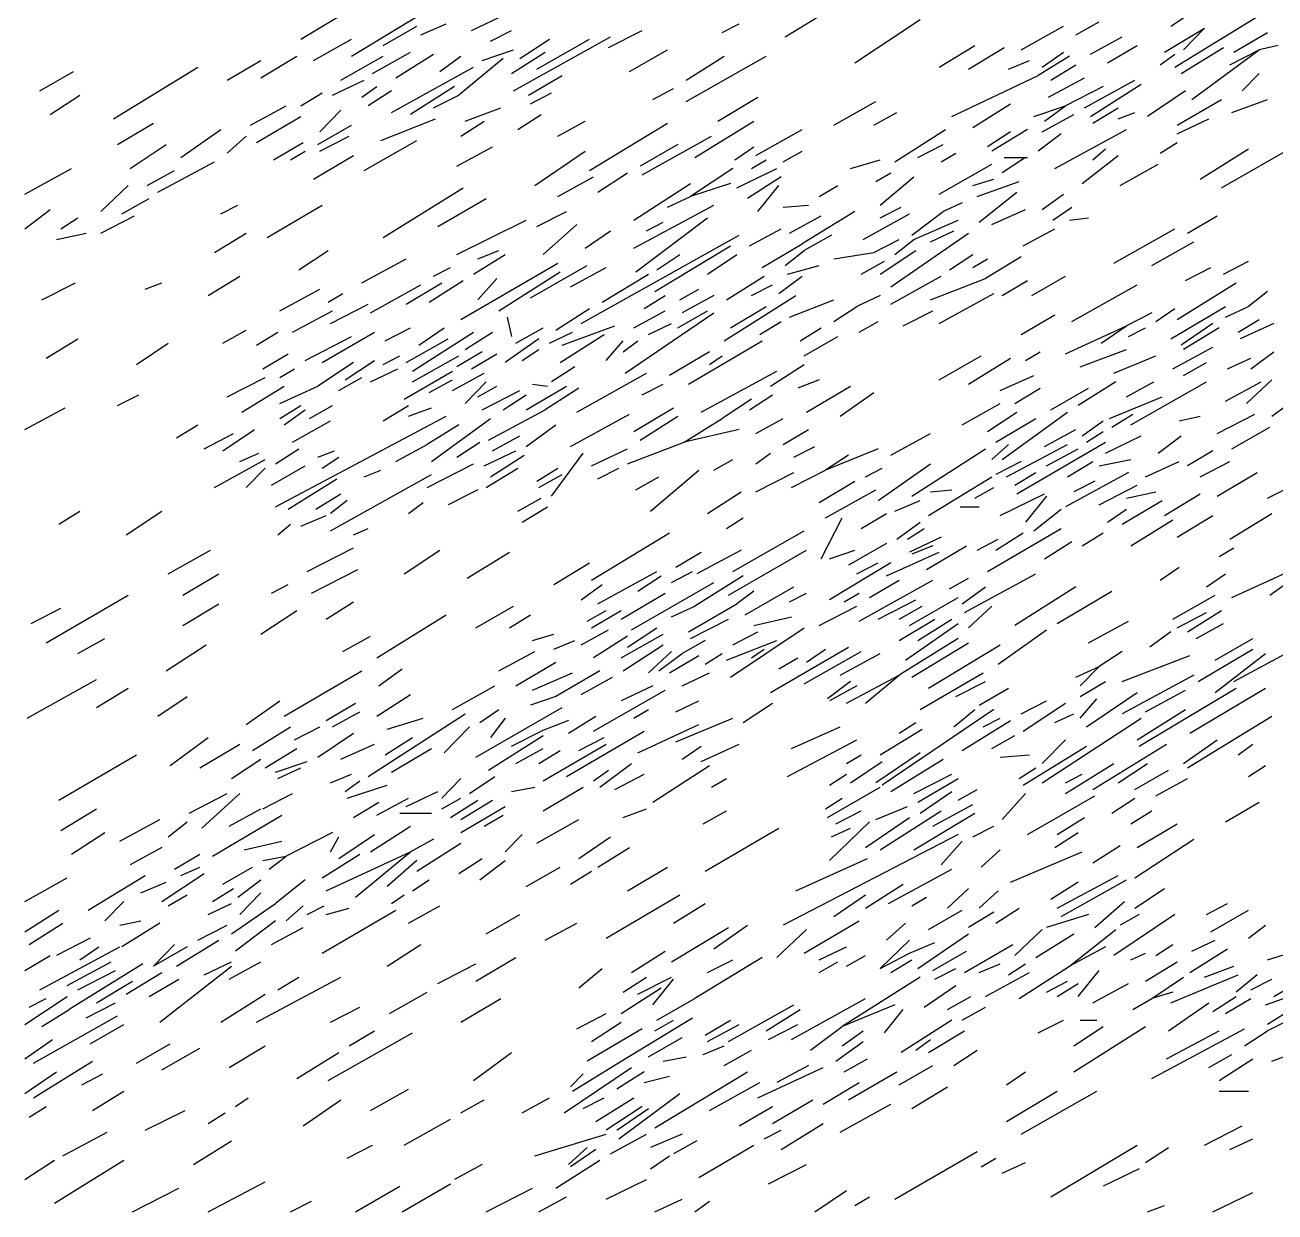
# Model space of a CAD drawing. Header units: inches. Extents: x 694000 to 694176, y 2178000 to 2178188.
# Drawn here: x 694000.2 to 694108.8, y 2178000.2 to 2178103.2 of the extents above; entities that cross this region are included whole.
import ezdxf

# ---------------------------------------------------------------- set-up
doc = ezdxf.new("R2010")
doc.units = ezdxf.units.IN
doc.header["$MEASUREMENT"] = 0

msp = doc.modelspace()

# ---------------------------------------------------------------- linework, layer by layer
for points in [[(694100.06, 2178099.59), (694111.95, 2178106.9)], [(694099.7, 2178103.15), (694103.35, 2178105.59)], [(694028.54, 2178100.53), (694035.67, 2178104.84)], [(694024.15, 2178102.03), (694027.62, 2178104.09)], [(694031.28, 2178101.47), (694034.21, 2178103.15)], [(694034.57, 2178102.4), (694036.77, 2178103.34)], [(694038.96, 2178102.78), (694041.34, 2178103.9)], [(694060.73, 2178102.59), (694062.2, 2178103.34)], [(694066.22, 2178102.22), (694068.96, 2178103.9)], [(694072.26, 2178099.97), (694077.93, 2178103.71)], [(694086.71, 2178101.09), (694090.37, 2178103.15)], [(694091.46, 2178102.4), (694093.48, 2178103.53)], [(694025.24, 2178100.16), (694028.54, 2178102.03)], [(694040.61, 2178101.84), (694042.44, 2178102.78)], [(694042.62, 2178097.54), (694051.04, 2178102.22)], [(694043.17, 2178100.34), (694045.73, 2178102.03)], [(694044.63, 2178099.41), (694049.21, 2178102.03)], [(694050.85, 2178101.28), (694053.78, 2178102.78)], [(694092.74, 2178100.72), (694095.49, 2178102.22)], [(694099.15, 2178100.9), (694102.62, 2178102.96)], [(694100.79, 2178101.09), (694102.62, 2178102.96)], [(694105.18, 2178100.9), (694108.11, 2178102.59)], [(694030.37, 2178099.03), (694033.66, 2178100.9)], [(694039.88, 2178100.16), (694042.62, 2178101.09)], [(694042.44, 2178099.03), (694045.37, 2178100.9)], [(694052.68, 2178099.22), (694055.98, 2178101.09)], [(694079.57, 2178099.59), (694082.68, 2178101.47)], [(694082.13, 2178099.41), (694085.24, 2178101.28)], [(694088.54, 2178099.59), (694090.37, 2178100.9)], [(694094.21, 2178099.97), (694096.77, 2178101.47)], [(694100.61, 2178099.03), (694104.27, 2178101.28)], [(694101.52, 2178096.79), (694107.38, 2178101.09)], [(694104.82, 2178099.78), (694107.38, 2178101.09)], [(694109.02, 2178101.47), (694107.38, 2178101.09)], [(694017.74, 2178098.47), (694020.67, 2178100.16)], [(694020.67, 2178098.66), (694023.78, 2178100.53)], [(694027.62, 2178098.47), (694031.28, 2178100.53)], [(694032.38, 2178098.66), (694035.67, 2178100.72)], [(694036.22, 2178099.22), (694038.05, 2178100.53)], [(694041.71, 2178100.34), (694037.87, 2178097.16)], [(694057.62, 2178096.6), (694064.57, 2178100.53)], [(694057.62, 2178098.47), (694060.91, 2178100.53)], [(694085.61, 2178099.41), (694087.44, 2178100.16)], [(694090.91, 2178100.53), (694088.17, 2178098.85)], [(694089.27, 2178098.47), (694091.46, 2178099.78)], [(694098.78, 2178099.78), (694100.06, 2178100.72)], [(694001.46, 2178097.54), (694004.39, 2178099.22)], [(694007.87, 2178095.1), (694015.18, 2178099.59)], [(694032.01, 2178095.66), (694039.15, 2178099.59)], [(694043.9, 2178097.16), (694046.83, 2178098.85)], [(694080.67, 2178095.29), (694088.17, 2178098.85)], [(694107.38, 2178099.03), (694105.91, 2178097.54)], [(694026.89, 2178097.16), (694029.63, 2178098.47)], [(694029.45, 2178096.97), (694030.73, 2178097.91)], [(694037.5, 2178097.91), (694033.66, 2178095.48)], [(694054.7, 2178096.79), (694056.52, 2178097.72)], [(694089.09, 2178096.97), (694092.2, 2178098.66)], [(694093.84, 2178097.91), (694090.55, 2178096.22)], [(694092.2, 2178096.04), (694096.59, 2178098.47)], [(694092.74, 2178095.29), (694097.13, 2178098.1)], [(694002.38, 2178095.48), (694004.94, 2178097.16)], [(694024.15, 2178096.22), (694025.98, 2178097.35)], [(694032.01, 2178097.54), (694030, 2178096.22)], [(694035.67, 2178096.04), (694037.87, 2178097.16)], [(694044.09, 2178096.41), (694045.91, 2178097.35)], [(694060.37, 2178094.91), (694063.84, 2178096.97)], [(694070.43, 2178094.54), (694074.09, 2178096.6)], [(694100.98, 2178097.54), (694097.68, 2178095.29)], [(694100.24, 2178094.54), (694104.09, 2178096.79)], [(694105, 2178095.66), (694108.11, 2178096.79)], [(694019.76, 2178094.54), (694022.87, 2178096.22)], [(694027.62, 2178095.85), (694025.79, 2178093.98)], [(694038.41, 2178094.91), (694041.52, 2178096.04)], [(694042.99, 2178094.17), (694045, 2178095.48)], [(694073.9, 2178094.54), (694075.91, 2178095.66)], [(694082.5, 2178094.35), (694085.79, 2178096.41)], [(694087.8, 2178095.29), (694090.55, 2178096.22)], [(694088.54, 2178093.98), (694091.28, 2178095.48)], [(694088.72, 2178094.91), (694090.55, 2178096.22)], [(694092.93, 2178094.73), (694095.12, 2178096.04)], [(694095.12, 2178095.1), (694096.59, 2178095.66)], [(694008.23, 2178092.86), (694011.34, 2178094.73)], [(694020.3, 2178093.04), (694024.15, 2178095.29)], [(694025.61, 2178092.86), (694028.54, 2178094.54)], [(694031.1, 2178093.23), (694035.85, 2178095.1)], [(694038.05, 2178093.6), (694040.06, 2178094.91)], [(694046.46, 2178093.6), (694048.84, 2178094.91)], [(694049.21, 2178090.61), (694055.98, 2178094.73)], [(694058.35, 2178091.73), (694063.48, 2178094.91)], [(694100.24, 2178093.79), (694102.99, 2178095.1)], [(694013.72, 2178091.73), (694017.2, 2178094.17)], [(694017.74, 2178092.11), (694019.39, 2178093.6)], [(694025.79, 2178092.29), (694028.35, 2178093.6)], [(694053.78, 2178090.23), (694059.82, 2178093.6)], [(694063.66, 2178091.92), (694067.68, 2178094.17)], [(694075.73, 2178091.36), (694080.12, 2178094.17)], [(694085.79, 2178093.98), (694083.78, 2178092.67)], [(694087.26, 2178094.17), (694084.15, 2178092.29)], [(694090.18, 2178093.79), (694088.17, 2178092.29)], [(694089.63, 2178090.8), (694095.85, 2178094.17)], [(694009.33, 2178090.8), (694012.44, 2178092.86)], [(694021.77, 2178091.54), (694024.33, 2178093.04)], [(694023.23, 2178091.54), (694024.51, 2178092.29)], [(694029.63, 2178090.61), (694034.21, 2178093.23)], [(694037.68, 2178090.98), (694040.79, 2178092.67)], [(694044.45, 2178089.3), (694048.84, 2178092.29)], [(694056.89, 2178092.86), (694053.6, 2178090.98)], [(694061.83, 2178091.54), (694063.48, 2178092.67)], [(694066.04, 2178091.36), (694067.68, 2178092.29)], [(694077.74, 2178091.73), (694079.94, 2178092.86)], [(694092.93, 2178091.54), (694094.02, 2178092.48)], [(694098.78, 2178092.11), (694100.24, 2178093.04)], [(694102.26, 2178089.86), (694106.46, 2178092.48)], [(694104.09, 2178089.11), (694110.67, 2178092.86)], [(694011.71, 2178088.74), (694016.65, 2178091.36)], [(694025.24, 2178089.86), (694028.72, 2178091.92)], [(694063.29, 2178090.8), (694064.57, 2178091.54)], [(694071.89, 2178090.8), (694074.45, 2178091.54)], [(694079.57, 2178088.55), (694084.15, 2178091.17)], [(694079.76, 2178091.36), (694081.04, 2178092.11)], [(694087.07, 2178091.73), (694085.06, 2178090.42)], [(694085.24, 2178091.73), (694087.26, 2178091.73)], [(694092.01, 2178089.49), (694095.12, 2178091.92)], [(694095.3, 2178089.3), (694098.6, 2178091.17)], [(694000.18, 2178088.55), (694004.21, 2178090.8)], [(694010.79, 2178089.3), (694013.17, 2178090.61)], [(694046.46, 2178088.36), (694049.57, 2178090.05)], [(694049.94, 2178088.74), (694052.5, 2178090.42)], [(694061.65, 2178090.8), (694057.99, 2178088.36)], [(694062.01, 2178089.11), (694065.49, 2178090.8)], [(694065.85, 2178090.05), (694062.93, 2178088.17)], [(694074.09, 2178089.67), (694075.37, 2178090.42)], [(694074.45, 2178087.61), (694077.38, 2178090.05)], [(694006.77, 2178087.05), (694009.15, 2178089.3)], [(694031.28, 2178084.81), (694038.23, 2178089.11)], [(694053.05, 2178086.3), (694057.99, 2178089.49)], [(694061.46, 2178089.49), (694057.99, 2178088.36)], [(694063.84, 2178087.05), (694065.67, 2178089.3)], [(694069.15, 2178088.36), (694070.79, 2178089.3)], [(694082.5, 2178089.3), (694084.33, 2178089.86)], [(694082.87, 2178088.36), (694086.52, 2178089.67)], [(694008.6, 2178086.86), (694010.98, 2178088.17)], [(694036.04, 2178085.74), (694040.24, 2178088.17)], [(694055.98, 2178087.43), (694057.99, 2178088.36)], [(694083.05, 2178086.12), (694086.34, 2178088.74)], [(694088.54, 2178087.24), (694090.37, 2178088.55)], [(694000.18, 2178085.55), (694002.38, 2178087.24)], [(694017.2, 2178086.86), (694018.66, 2178087.61)], [(694021.22, 2178084.81), (694025.98, 2178087.61)], [(694044.63, 2178085.74), (694047.2, 2178087.05)], [(694053.05, 2178083.87), (694060, 2178087.61)], [(694066.04, 2178087.43), (694068.23, 2178087.61)], [(694072.26, 2178087.05), (694067.68, 2178084.24)], [(694072.99, 2178084.62), (694077.01, 2178086.86)], [(694074.45, 2178086.49), (694076.28, 2178087.43)], [(694077.2, 2178084.99), (694079.94, 2178087.05)], [(694081.59, 2178087.8), (694079.94, 2178087.05)], [(694084.15, 2178085.93), (694087.07, 2178087.24)], [(694089.45, 2178086.3), (694091.1, 2178087.43)], [(694003.29, 2178085.55), (694004.76, 2178086.49)], [(694006.77, 2178085.18), (694009.7, 2178086.68)], [(694037.68, 2178083.31), (694043.72, 2178086.3)], [(694045.18, 2178083.31), (694048.11, 2178085.93)], [(694053.23, 2178081.81), (694059.45, 2178086.49)], [(694054.15, 2178085.37), (694055.61, 2178086.12)], [(694066.59, 2178085.18), (694069.33, 2178086.68)], [(694077.38, 2178084.62), (694081.22, 2178086.3)], [(694090.91, 2178086.3), (694092.56, 2178086.49)], [(694101.16, 2178085.18), (694103.72, 2178086.68)], [(694002.93, 2178084.62), (694005.49, 2178085.18)], [(694016.65, 2178083.49), (694019.39, 2178085.18)], [(694048.48, 2178077.32), (694062.2, 2178084.99)], [(694048.84, 2178083.87), (694051.04, 2178085.37)], [(694063.11, 2178084.06), (694065.85, 2178085.55)], [(694070.24, 2178084.99), (694067.87, 2178083.68)], [(694073.9, 2178083.49), (694076.1, 2178084.62)], [(694075.37, 2178080.5), (694082.13, 2178085.18)], [(694075.73, 2178083.31), (694077.38, 2178084.62)], [(694078.84, 2178084.43), (694080.85, 2178085.37)], [(694086.89, 2178084.06), (694089.63, 2178085.55)], [(694094.76, 2178082.56), (694100.06, 2178085.55)], [(694023.96, 2178082), (694026.52, 2178083.68)], [(694039.51, 2178082.93), (694041.34, 2178083.68)], [(694054.88, 2178080.12), (694061.46, 2178084.06)], [(694064.21, 2178082.18), (694067.68, 2178084.24)], [(694066.22, 2178082.37), (694067.87, 2178083.68)], [(694070.43, 2178082.93), (694073.9, 2178083.49)], [(694074.45, 2178081.62), (694077.56, 2178083.68)], [(694098.05, 2178082.37), (694101.71, 2178084.43)], [(694029.45, 2178080.87), (694033.29, 2178082.93)], [(694038.05, 2178077.69), (694046.46, 2178082.56)], [(694039.15, 2178081.62), (694041.89, 2178083.31)], [(694055.06, 2178082), (694057.07, 2178083.31)], [(694059.45, 2178081.62), (694062.01, 2178083.31)], [(694072.8, 2178081.62), (694074.82, 2178082.75)], [(694080.49, 2178082), (694082.5, 2178083.31)], [(694082.5, 2178082.18), (694083.78, 2178082.93)], [(694086.71, 2178083.12), (694083.6, 2178081.25)], [(694104.27, 2178081.62), (694106.46, 2178082.75)], [(694016.1, 2178079.75), (694018.84, 2178081.44)], [(694035.67, 2178081.44), (694037.13, 2178082.18)], [(694041.34, 2178078.44), (694046.65, 2178081.81)], [(694044.09, 2178079.56), (694049.02, 2178082.37)], [(694047.56, 2178080.5), (694050.67, 2178082.18)], [(694050.3, 2178079.19), (694054.33, 2178081.62)], [(694061.1, 2178079.38), (694064.39, 2178081.44)], [(694065.67, 2178079.94), (694067.68, 2178081.44)], [(694066.4, 2178081.62), (694069.15, 2178082.37)], [(694075.37, 2178079), (694079.76, 2178081.44)], [(694087.62, 2178079.75), (694090.55, 2178081.44)], [(694100.98, 2178081.06), (694103.17, 2178082.18)], [(694001.65, 2178079.38), (694004.57, 2178080.87)], [(694010.61, 2178080.31), (694012.07, 2178080.87)], [(694022.32, 2178078.44), (694025.79, 2178080.31)], [(694030.18, 2178078.25), (694034.57, 2178080.69)], [(694033.29, 2178079), (694036.4, 2178080.87)], [(694035.3, 2178079.19), (694038.23, 2178081.06)], [(694039.51, 2178079.38), (694041.16, 2178081.25)], [(694057.07, 2178079.38), (694058.72, 2178080.31)], [(694063.29, 2178079.75), (694065.12, 2178080.69)], [(694078.84, 2178079.38), (694083.6, 2178081.25)], [(694085.06, 2178079.75), (694087.26, 2178081.06)], [(694091.1, 2178077.5), (694096.77, 2178080.69)], [(694100.24, 2178077.69), (694105.37, 2178080.87)], [(694026.52, 2178079.19), (694027.8, 2178079.94)], [(694053.96, 2178078.63), (694055.79, 2178079.75)], [(694060, 2178079.75), (694057.26, 2178078.25)], [(694060.91, 2178075.82), (694067.13, 2178079.75)], [(694066.59, 2178077.88), (694070.43, 2178079.38)], [(694074.45, 2178079.75), (694072.44, 2178078.81)], [(694079.57, 2178077.32), (694084.33, 2178079.94)], [(694108.11, 2178080.12), (694106.46, 2178078.81)], [(694023.41, 2178076.57), (694026.89, 2178078.44)], [(694026.71, 2178077.32), (694030, 2178079)], [(694046.28, 2178076.76), (694049.21, 2178078.63)], [(694052.32, 2178073.01), (694060, 2178078.25)], [(694053.05, 2178076.94), (694055.79, 2178078.44)], [(694056.89, 2178076.94), (694059.45, 2178078.44)], [(694061.46, 2178076.94), (694064.57, 2178078.81)], [(694070.43, 2178077.5), (694072.44, 2178078.81)], [(694076.46, 2178077.13), (694079.02, 2178078.44)], [(694086.71, 2178076.38), (694089.63, 2178078.07)], [(694098.05, 2178078.25), (694095.85, 2178077.13)], [(694098.41, 2178077.5), (694100.06, 2178078.63)], [(694099.7, 2178076.01), (694104.45, 2178078.81)], [(694104.45, 2178077.88), (694106.46, 2178078.81)], [(694042.07, 2178077.88), (694042.44, 2178076.19)], [(694046.83, 2178075.44), (694051.4, 2178077.13)], [(694054.33, 2178076.38), (694056.34, 2178077.32)], [(694064.02, 2178076.38), (694065.85, 2178077.5)], [(694072.62, 2178076.57), (694074.27, 2178077.5)], [(694090.55, 2178074.7), (694095.85, 2178077.13)], [(694093.66, 2178075.63), (694095.85, 2178077.13)], [(694103.35, 2178077.32), (694100.61, 2178075.44)], [(694105.55, 2178076.57), (694107.38, 2178077.69)], [(694108.66, 2178077.32), (694105.73, 2178076.01)], [(694002.01, 2178074.32), (694004.76, 2178076.01)], [(694017.38, 2178075.63), (694019.39, 2178076.76)], [(694020.3, 2178075.44), (694022.13, 2178076.57)], [(694024.51, 2178074.13), (694028.54, 2178076.19)], [(694025.98, 2178073.95), (694030.55, 2178076.57)], [(694031.46, 2178075.82), (694033.66, 2178076.94)], [(694033.29, 2178073.95), (694036.95, 2178076.01)], [(694033.84, 2178073.2), (694039.15, 2178076.57)], [(694034.39, 2178075.44), (694036.59, 2178076.94)], [(694038.41, 2178075.07), (694040.79, 2178076.57)], [(694044.82, 2178076.01), (694041.89, 2178073.95)], [(694042.8, 2178075.63), (694045.18, 2178076.94)], [(694045.73, 2178075.63), (694047.74, 2178076.57)], [(694046.65, 2178073.95), (694050.49, 2178076.38)], [(694067.5, 2178075.82), (694069.33, 2178076.94)], [(694067.87, 2178074.51), (694070.79, 2178076.19)], [(694096.04, 2178076.19), (694097.5, 2178076.94)], [(694103.9, 2178076.94), (694100.79, 2178075.07)], [(694009.88, 2178073.76), (694012.62, 2178075.63)], [(694039.88, 2178074.88), (694037.68, 2178073.57)], [(694043.35, 2178074.13), (694044.82, 2178075.07)], [(694050.67, 2178074.13), (694052.13, 2178075.82)], [(694052.13, 2178074.88), (694053.41, 2178075.82)], [(694059.63, 2178074.88), (694056.16, 2178072.82)], [(694057.8, 2178072.07), (694064.21, 2178075.82)], [(694087.07, 2178074.13), (694088.35, 2178074.88)], [(694091.83, 2178073.57), (694095.85, 2178075.07)], [(694099.88, 2178073.39), (694103.35, 2178075.26)], [(694106.65, 2178073.39), (694108.66, 2178074.88)], [(694020.85, 2178073.39), (694023.05, 2178074.7)], [(694028.72, 2178073.95), (694025.61, 2178071.89)], [(694027.99, 2178072.45), (694030.55, 2178074.13)], [(694031.28, 2178073.76), (694032.74, 2178074.51)], [(694033.84, 2178072.26), (694037.87, 2178074.51)], [(694038.96, 2178073.39), (694041.16, 2178074.7)], [(694059.63, 2178073.76), (694060.73, 2178074.51)], [(694064.94, 2178071.89), (694067.87, 2178073.76)], [(694079.57, 2178072.45), (694083.23, 2178074.51)], [(694082.13, 2178072.07), (694085.79, 2178074.32)], [(694094.76, 2178073.01), (694098.41, 2178074.51)], [(694100.79, 2178072.82), (694102.8, 2178073.95)], [(694104.63, 2178073.39), (694106.65, 2178074.32)], [(694017.74, 2178070.95), (694021.04, 2178072.64)], [(694022.32, 2178072.64), (694023.6, 2178073.39)], [(694027.44, 2178071.51), (694029.45, 2178072.64)], [(694030.18, 2178072.26), (694032.56, 2178073.39)], [(694033.11, 2178070.76), (694037.32, 2178073.2)], [(694037.32, 2178071.51), (694040.06, 2178073.01)], [(694047.93, 2178073.57), (694045.91, 2178072.26)], [(694048.11, 2178069.64), (694054.15, 2178073.01)], [(694058.9, 2178069.64), (694065.49, 2178073.2)], [(694084.88, 2178071.51), (694087.8, 2178072.82)], [(694019.02, 2178069.64), (694022.68, 2178071.89)], [(694022.32, 2178070.39), (694025.61, 2178071.89)], [(694035.3, 2178071.33), (694037.32, 2178072.45)], [(694038.41, 2178070.39), (694040.24, 2178072.26)], [(694039.51, 2178070.95), (694041.16, 2178071.89)], [(694043.72, 2178069.83), (694047.2, 2178071.89)], [(694044.27, 2178072.07), (694045.55, 2178071.89)], [(694048.29, 2178071.7), (694045.37, 2178069.83)], [(694053.78, 2178071.14), (694055.61, 2178072.07)], [(694069.15, 2178072.45), (694067.32, 2178071.7)], [(694068.05, 2178069.64), (694071.89, 2178071.89)], [(694086.16, 2178070.39), (694088.35, 2178071.7)], [(694089.27, 2178069.83), (694092.56, 2178071.7)], [(694094.94, 2178072.26), (694091.65, 2178070.2)], [(694095.85, 2178070.95), (694098.23, 2178072.26)], [(694096.22, 2178068.52), (694102.8, 2178072.26)], [(694104.45, 2178070.58), (694107.56, 2178072.26)], [(694106.28, 2178070.39), (694108.48, 2178072.45)], [(694008.23, 2178070.2), (694010.06, 2178071.14)], [(694039.88, 2178069.83), (694043.17, 2178071.51)], [(694041.71, 2178069.83), (694043.72, 2178071.14)], [(694063.29, 2178070.76), (694060.73, 2178069.08)], [(694063.11, 2178069.83), (694065.12, 2178071.14)], [(694070.98, 2178069.27), (694073.9, 2178071.33)], [(694094.39, 2178069.08), (694098.96, 2178070.95)], [(694108.48, 2178069.27), (694110.49, 2178070.76)], [(694000.18, 2178068.14), (694003.66, 2178070.02)], [(694022.32, 2178069.08), (694024.15, 2178070.2)], [(694022.68, 2178068.52), (694024.51, 2178069.83)], [(694024.88, 2178069.08), (694026.89, 2178070.2)], [(694031.28, 2178068.89), (694033.48, 2178070.2)], [(694033.48, 2178069.27), (694035.49, 2178070.02)], [(694040.43, 2178067.21), (694045.37, 2178069.83)], [(694047.56, 2178066.65), (694052.68, 2178069.45)], [(694053.05, 2178067.96), (694056.52, 2178070.02)], [(694081.59, 2178068.52), (694084.88, 2178070.39)], [(694083.78, 2178067.96), (694086.34, 2178069.64)], [(694085.06, 2178065.52), (694090.73, 2178069.64)], [(694094.57, 2178068.33), (694096.4, 2178069.45)], [(694103.72, 2178067.77), (694107.01, 2178069.45)], [(694013.35, 2178067.39), (694015.18, 2178068.52)], [(694021.95, 2178061.4), (694036.77, 2178069.27)], [(694023.41, 2178067.02), (694026.71, 2178068.89)], [(694037.87, 2178068.52), (694035.12, 2178066.83)], [(694035.49, 2178065.34), (694040.61, 2178069.08)], [(694043.72, 2178066.65), (694046.28, 2178068.52)], [(694053.6, 2178067.21), (694056.89, 2178069.27)], [(694057.44, 2178067.02), (694060.73, 2178069.08)], [(694063.66, 2178067.77), (694066.04, 2178069.08)], [(694084.51, 2178067.02), (694087.99, 2178069.08)], [(694092.01, 2178067.58), (694093.84, 2178068.89)], [(694100.43, 2178068.89), (694102.26, 2178069.27)], [(694105, 2178066.46), (694108.29, 2178068.33)], [(694015.73, 2178066.46), (694018.29, 2178067.77)], [(694017.38, 2178066.27), (694020.12, 2178068.14)], [(694040.79, 2178066.27), (694043.17, 2178067.58)], [(694062.2, 2178068.14), (694057.44, 2178067.02)], [(694066.04, 2178066.83), (694068.23, 2178068.14)], [(694075.37, 2178065.9), (694078.84, 2178067.77)], [(694088.72, 2178066.65), (694091.46, 2178068.14)], [(694092.38, 2178067.02), (694093.84, 2178067.96)], [(694094.02, 2178066.08), (694097.13, 2178067.58)], [(694098.6, 2178066.08), (694100.61, 2178067.58)], [(694021.95, 2178065.15), (694023.96, 2178066.46)], [(694025.61, 2178065.71), (694027.07, 2178066.27)], [(694032.38, 2178065.34), (694035.12, 2178066.83)], [(694037.68, 2178065.71), (694039.7, 2178067.02)], [(694040.06, 2178064.96), (694042.8, 2178066.27)], [(694049.39, 2178064.96), (694052.5, 2178066.46)], [(694052.5, 2178065.15), (694057.44, 2178067.02)], [(694066.95, 2178065.71), (694068.78, 2178066.65)], [(694074.27, 2178066.46), (694069.7, 2178064.59)], [(694077.2, 2178062.34), (694083.6, 2178066.46)], [(694084.15, 2178065.52), (694085.61, 2178066.83)], [(694085.43, 2178064.03), (694090.73, 2178066.83)], [(694086.34, 2178062.53), (694094.02, 2178067.02)], [(694088.9, 2178064.96), (694091.65, 2178066.46)], [(694103.35, 2178066.27), (694101.16, 2178064.96)], [(694016.65, 2178063.09), (694021.04, 2178065.52)], [(694018.84, 2178065.34), (694020.49, 2178066.08)], [(694025.98, 2178064.77), (694027.44, 2178065.71)], [(694035.12, 2178063.09), (694039.15, 2178065.15)], [(694040.61, 2178064.03), (694043.54, 2178065.9)], [(694045.91, 2178062.34), (694048.66, 2178066.08)], [(694060, 2178064.59), (694061.65, 2178065.52)], [(694063.66, 2178065.15), (694064.94, 2178066.08)], [(694071.71, 2178065.9), (694069.7, 2178064.59)], [(694074.27, 2178061.97), (694078.84, 2178065.15)], [(694086.71, 2178065.34), (694084.51, 2178064.21)], [(694090.73, 2178064.03), (694092.93, 2178065.34)], [(694093.48, 2178064.96), (694096.22, 2178065.52)], [(694097.5, 2178064.03), (694100.43, 2178065.34)], [(694102.26, 2178064.03), (694104.82, 2178065.34)], [(694019.39, 2178063.09), (694021.04, 2178064.77)], [(694021.59, 2178063.28), (694024.51, 2178064.96)], [(694026.71, 2178059.34), (694035.49, 2178064.21)], [(694029.63, 2178064.03), (694031.1, 2178064.59)], [(694040.24, 2178063.09), (694042.99, 2178064.77)], [(694044.63, 2178063.65), (694046.46, 2178064.77)], [(694044.82, 2178063.09), (694046.83, 2178064.21)], [(694049.94, 2178063.84), (694051.77, 2178064.77)], [(694053.23, 2178062.9), (694055.24, 2178064.03)], [(694054.51, 2178061.03), (694058.72, 2178064.59)], [(694063.66, 2178062.71), (694066.95, 2178064.4)], [(694066.77, 2178063.09), (694069.7, 2178064.59)], [(694073.17, 2178064.03), (694074.63, 2178064.77)], [(694078.66, 2178060.66), (694084.15, 2178064.03)], [(694086.16, 2178063.28), (694087.99, 2178064.4)], [(694096.04, 2178064.4), (694090.55, 2178061.4)], [(694103.72, 2178062.34), (694107.2, 2178064.4)], [(694023.05, 2178061.22), (694027.26, 2178063.84)], [(694039.51, 2178062.9), (694036.95, 2178061.59)], [(694069.15, 2178061.78), (694072.26, 2178063.65)], [(694069.7, 2178060.47), (694074.09, 2178062.9)], [(694078.84, 2178062.71), (694080.67, 2178062.9)], [(694082.68, 2178062.15), (694084.33, 2178063.09)], [(694093.11, 2178063.65), (694091.28, 2178062.71)], [(694093.48, 2178061.59), (694096.77, 2178063.28)], [(694108.11, 2178062.15), (694110.67, 2178063.46)], [(694025.43, 2178061.22), (694027.62, 2178062.53)], [(694028.17, 2178061.97), (694026.71, 2178060.84)], [(694033.48, 2178060.84), (694034.76, 2178061.78)], [(694042.99, 2178061.03), (694045, 2178062.15)], [(694059.45, 2178060.84), (694062.38, 2178062.71)], [(694075.73, 2178061.03), (694077.93, 2178061.97)], [(694084.88, 2178060.66), (694088.72, 2178062.53)], [(694088.9, 2178062.34), (694087.07, 2178060.09)], [(694095.49, 2178059.91), (694098.96, 2178061.97)], [(694095.85, 2178062.15), (694098.41, 2178062.71)], [(694099.15, 2178060.66), (694102.26, 2178062.53)], [(694003.11, 2178059.91), (694004.94, 2178061.03)], [(694008.96, 2178058.97), (694012.07, 2178061.03)], [(694043.35, 2178060.09), (694045.55, 2178061.4)], [(694072.8, 2178059.53), (694075, 2178060.84)], [(694081.4, 2178061.4), (694083.05, 2178061.4)], [(694087.8, 2178059.34), (694090.18, 2178061.22)], [(694094.21, 2178060.09), (694095.85, 2178061.22)], [(694104.82, 2178058.6), (694108.48, 2178060.84)], [(694022.13, 2178058.97), (694023.23, 2178059.91)], [(694024.15, 2178059.72), (694026.34, 2178060.66)], [(694061.1, 2178059.53), (694062.56, 2178060.47)], [(694069.33, 2178056.91), (694071.16, 2178060.47)], [(694075.91, 2178058.6), (694077.93, 2178060.09)], [(694096.22, 2178058.03), (694099.88, 2178060.28)], [(694100.24, 2178058.78), (694103.35, 2178060.66)], [(694028.72, 2178058.97), (694030, 2178059.53)], [(694049.39, 2178055.04), (694056.16, 2178059.16)], [(694061.65, 2178055.79), (694067.87, 2178059.34)], [(694076.83, 2178058.6), (694078.29, 2178059.53)], [(694079.76, 2178058.78), (694077.01, 2178057.47)], [(694082.87, 2178057.66), (694084.7, 2178058.6)], [(694083.78, 2178055.79), (694090.18, 2178059.53)], [(694084.51, 2178057.66), (694086.89, 2178059.16)], [(694092.01, 2178058.03), (694093.84, 2178059.16)], [(694012.62, 2178055.6), (694016.28, 2178057.66)], [(694024.7, 2178055.79), (694028.72, 2178057.85)], [(694033.11, 2178055.6), (694036.22, 2178057.66)], [(694038.6, 2178055.23), (694042.26, 2178057.47)], [(694056.71, 2178056.16), (694058.9, 2178057.47)], [(694062.38, 2178057.66), (694058.54, 2178055.6)], [(694061.28, 2178053.73), (694068.05, 2178057.66)], [(694070.06, 2178056.91), (694072.26, 2178057.66)], [(694075, 2178058.22), (694071.71, 2178056.35)], [(694075, 2178055.41), (694079.57, 2178057.47)], [(694079.02, 2178058.03), (694077.2, 2178057.29)], [(694078.48, 2178055.98), (694081.95, 2178058.03)], [(694088.72, 2178056.91), (694091.1, 2178058.41)], [(694103.9, 2178057.1), (694105.18, 2178057.85)], [(694046.1, 2178054.66), (694049.21, 2178056.54)], [(694075.37, 2178056.54), (694070.06, 2178053.35)], [(694072.44, 2178055.6), (694074.27, 2178056.54)], [(694013.9, 2178053.73), (694017.01, 2178055.6)], [(694025.06, 2178053.92), (694029.09, 2178055.98)], [(694049.94, 2178052.98), (694055.06, 2178055.79)], [(694053.41, 2178054.1), (694055.43, 2178055.41)], [(694056.34, 2178054.85), (694058.17, 2178055.79)], [(694062.56, 2178055.41), (694058.35, 2178052.79)], [(694081.77, 2178052.23), (694087.99, 2178055.6)], [(694098.78, 2178055.04), (694100.43, 2178056.16)], [(694102.8, 2178054.48), (694104.45, 2178055.6)], [(694105, 2178053.54), (694109.94, 2178055.79)], [(694021.59, 2178053.92), (694023.05, 2178054.66)], [(694048.48, 2178053.35), (694050.3, 2178054.66)], [(694052.87, 2178050.73), (694060, 2178054.85)], [(694062.74, 2178052.04), (694066.95, 2178054.48)], [(694072.62, 2178051.48), (694079.02, 2178055.04)], [(694073.54, 2178053.54), (694076.1, 2178055.04)], [(694080.49, 2178054.29), (694082.13, 2178055.23)], [(694081.59, 2178052.98), (694083.6, 2178054.48)], [(694091.46, 2178054.48), (694086.16, 2178051.11)], [(694108.29, 2178053.73), (694110.12, 2178055.04)], [(694002.01, 2178049.61), (694009.15, 2178053.73)], [(694026.34, 2178051.67), (694028.72, 2178053.17)], [(694051.95, 2178051.67), (694055.79, 2178053.92)], [(694063.48, 2178054.1), (694062.01, 2178052.98)], [(694066.59, 2178053.17), (694068.05, 2178053.92)], [(694071.34, 2178053.17), (694072.62, 2178053.92)], [(694074.27, 2178051.67), (694077.56, 2178053.35)], [(694077.01, 2178051.11), (694081.22, 2178053.54)], [(694089.82, 2178051.29), (694094.57, 2178054.1)], [(694099.88, 2178051.67), (694103.54, 2178053.73)], [(694105.18, 2178046.24), (694118.35, 2178053.35)], [(694000.73, 2178051.29), (694003.29, 2178052.61)], [(694013.9, 2178051.11), (694017.01, 2178052.98)], [(694020.67, 2178050.36), (694023.78, 2178052.42)], [(694030.73, 2178048.3), (694036.77, 2178052.04)], [(694039.33, 2178050.92), (694042.62, 2178052.79)], [(694042.26, 2178050.92), (694044.09, 2178052.04)], [(694049.02, 2178051.48), (694050.67, 2178052.42)], [(694049.39, 2178050.92), (694051.95, 2178052.42)], [(694056.34, 2178051.86), (694058.35, 2178052.79)], [(694057.8, 2178050.55), (694062.01, 2178052.98)], [(694069.15, 2178051.11), (694072.44, 2178052.79)], [(694076.1, 2178051.67), (694078.11, 2178052.79)], [(694082.13, 2178050.92), (694084.15, 2178052.79)], [(694100.24, 2178050.92), (694102.8, 2178052.23)], [(694101.16, 2178050.55), (694104.09, 2178052.42)], [(694052.5, 2178049.24), (694055.06, 2178050.92)], [(694057.99, 2178049.98), (694061.28, 2178051.67)], [(694061.46, 2178046.61), (694067.87, 2178050.92)], [(694063.48, 2178051.11), (694066.77, 2178051.86)], [(694076.1, 2178049.8), (694079.21, 2178051.67)], [(694076.65, 2178048.11), (694081.22, 2178051.29)], [(694077.74, 2178049.8), (694080.67, 2178051.67)], [(694092.56, 2178049.61), (694096.04, 2178051.48)], [(694101.89, 2178049.98), (694104.27, 2178051.29)], [(694004.76, 2178048.67), (694007.13, 2178049.98)], [(694027.8, 2178048.86), (694030.18, 2178050.17)], [(694044.27, 2178049.8), (694046.1, 2178050.36)], [(694048.48, 2178049.42), (694050.85, 2178050.73)], [(694052.5, 2178050.17), (694049.57, 2178048.3)], [(694051.95, 2178048.3), (694055.61, 2178050.36)], [(694061.65, 2178049.42), (694063.84, 2178050.55)], [(694081.22, 2178049.98), (694076.1, 2178046.8)], [(694084.7, 2178047.74), (694088.9, 2178050.73)], [(694099.7, 2178050.55), (694097.87, 2178049.24)], [(694103.54, 2178048.11), (694106.83, 2178049.98)], [(694012.44, 2178047.18), (694015.91, 2178049.42)], [(694041.34, 2178047.18), (694044.45, 2178048.86)], [(694046.1, 2178049.05), (694047.93, 2178049.8)], [(694052.13, 2178047.18), (694055.61, 2178049.42)], [(694054.33, 2178046.99), (694056.34, 2178048.86)], [(694059.27, 2178049.8), (694057.26, 2178048.67)], [(694061.1, 2178048.11), (694065.49, 2178049.8)], [(694063.29, 2178048.3), (694064.39, 2178049.05)], [(694064.94, 2178045.3), (694071.71, 2178049.24)], [(694067.87, 2178046.05), (694072.8, 2178048.86)], [(694068.05, 2178047.93), (694069.7, 2178049.05)], [(694077.2, 2178046.61), (694082.13, 2178049.61)], [(694078.66, 2178045.68), (694084.88, 2178049.42)], [(694095.49, 2178048.86), (694093.48, 2178047.55)], [(694102.07, 2178046.24), (694106.83, 2178049.05)], [(694042.8, 2178045.87), (694046.28, 2178047.93)], [(694055.24, 2178047.18), (694057.26, 2178048.67)], [(694056.16, 2178046.99), (694058.72, 2178048.49)], [(694059.27, 2178047.74), (694060.73, 2178048.67)], [(694065.67, 2178047.36), (694067.32, 2178048.3)], [(694070.98, 2178046.8), (694074.45, 2178048.67)], [(694095.49, 2178046.24), (694101.34, 2178048.49)], [(694103.54, 2178045.3), (694107.93, 2178048.67)], [(694022.68, 2178043.25), (694029.45, 2178047.18)], [(694030.91, 2178045.87), (694032.93, 2178047.36)], [(694044.27, 2178045.49), (694047.74, 2178046.99)], [(694050.12, 2178047.18), (694046.28, 2178044.93)], [(694048.48, 2178045.12), (694051.22, 2178046.61)], [(694057.26, 2178045.87), (694059.63, 2178046.99)], [(694071.52, 2178044.37), (694076.1, 2178046.8)], [(694073.17, 2178044.37), (694076.1, 2178046.8)], [(694077.93, 2178043.81), (694083.41, 2178046.99)], [(694091.46, 2178046.61), (694093.48, 2178047.55)], [(694091.83, 2178045.87), (694093.48, 2178047.55)], [(694101.71, 2178046.8), (694095.49, 2178043.43)], [(694000.37, 2178043.06), (694006.4, 2178046.43)], [(694006.4, 2178043.99), (694009.15, 2178045.68)], [(694037.32, 2178043.81), (694040.98, 2178045.87)], [(694049.57, 2178041.93), (694055.79, 2178045.49)], [(694054.7, 2178045.87), (694051.95, 2178044.56)], [(694071.89, 2178046.24), (694069.88, 2178044.74)], [(694072.44, 2178045.87), (694070.06, 2178044.56)], [(694081.04, 2178044.93), (694083.6, 2178046.24)], [(694083.05, 2178044.18), (694085.61, 2178045.68)], [(694091.83, 2178044.93), (694094.02, 2178046.24)], [(694096.95, 2178040.62), (694105.37, 2178045.68)], [(694097.5, 2178043.62), (694100.98, 2178045.49)], [(694101.34, 2178041.75), (694107.93, 2178045.68)], [(694011.71, 2178043.25), (694014.27, 2178044.93)], [(694019.39, 2178042.5), (694022.32, 2178044.56)], [(694030.73, 2178043.25), (694033.66, 2178045.12)], [(694046.28, 2178044.93), (694044.09, 2178044.18)], [(694056.71, 2178043.62), (694058.72, 2178044.56)], [(694086.71, 2178043.43), (694088.9, 2178044.56)], [(694091.83, 2178043.06), (694093.29, 2178044.74)], [(694092.38, 2178042.31), (694096.77, 2178045.3)], [(694026.34, 2178042.87), (694028.9, 2178044.37)], [(694026.89, 2178042.31), (694029.27, 2178043.62)], [(694030, 2178038), (694038.41, 2178043.43)], [(694039.33, 2178039.69), (694046.83, 2178043.99)], [(694039.7, 2178042.68), (694041.34, 2178043.81)], [(694053.05, 2178043.06), (694054.33, 2178043.81)], [(694062.56, 2178042.68), (694065.12, 2178044.37)], [(694084.33, 2178043.81), (694074.63, 2178037.25)], [(694080.85, 2178042.31), (694082.68, 2178043.81)], [(694086.89, 2178041.93), (694090.55, 2178044.37)], [(694089.63, 2178042.68), (694091.28, 2178043.43)], [(694096.77, 2178041.19), (694100.98, 2178043.81)], [(694019.94, 2178040.25), (694023.23, 2178042.31)], [(694023.6, 2178041.19), (694025.79, 2178042.31)], [(694031.65, 2178042.12), (694034.76, 2178043.06)], [(694036.59, 2178040.06), (694038.78, 2178042.31)], [(694041.89, 2178043.06), (694040.61, 2178041.37)], [(694047.38, 2178042.87), (694045, 2178041.93)], [(694047.38, 2178041.75), (694049.76, 2178043.25)], [(694053.41, 2178040.06), (694058.72, 2178042.5)], [(694056.71, 2178041), (694061.65, 2178043.06)], [(694066.77, 2178040.44), (694070.98, 2178042.31)], [(694076.1, 2178041.75), (694077.56, 2178042.68)], [(694081.59, 2178040.25), (694085.79, 2178042.87)], [(694083.41, 2178042.31), (694084.88, 2178043.06)], [(694088.54, 2178037.44), (694097.13, 2178043.06)], [(694101.16, 2178038.75), (694108.48, 2178043.25)], [(694012.8, 2178038.94), (694016.1, 2178041.37)], [(694025.61, 2178039.69), (694028.72, 2178041.75)], [(694031.46, 2178039.88), (694033.84, 2178041.37)], [(694040.43, 2178038.56), (694045.18, 2178041.56)], [(694042.44, 2178040.62), (694045, 2178041.93)], [(694047.2, 2178038), (694053.96, 2178041.93)], [(694048.29, 2178040.25), (694050.49, 2178041.37)], [(694066.4, 2178038), (694072.44, 2178041.19)], [(694074.45, 2178039.88), (694078.11, 2178042.12)], [(694084.15, 2178040.44), (694086.16, 2178041.56)], [(694088.54, 2178039.13), (694090.55, 2178041.19)], [(694100.79, 2178039.13), (694103.72, 2178041.19)], [(694015.37, 2178038.75), (694018.84, 2178040.81)], [(694021.04, 2178038.75), (694023.78, 2178040.44)], [(694027.62, 2178039.5), (694030.55, 2178040.81)], [(694032.01, 2178038.38), (694035.49, 2178040.44)], [(694042.8, 2178039.13), (694045.18, 2178040.44)], [(694044.82, 2178039.13), (694046.65, 2178040.25)], [(694045.18, 2178037.63), (694050.67, 2178040.81)], [(694057.26, 2178039.5), (694058.9, 2178040.62)], [(694058.9, 2178039.31), (694062.2, 2178040.81)], [(694077.93, 2178040.06), (694074.09, 2178037.44)], [(694086.89, 2178037.25), (694092.38, 2178040.62)], [(694092.93, 2178036.88), (694099.33, 2178040.81)], [(694105.55, 2178039.88), (694106.83, 2178040.81)], [(694003.11, 2178035.94), (694009.88, 2178039.88)], [(694018.11, 2178037.82), (694020.67, 2178039.5)], [(694021.95, 2178038.38), (694024.7, 2178039.31)], [(694050.12, 2178037.07), (694052.87, 2178039.13)], [(694071.52, 2178039.13), (694072.8, 2178039.88)], [(694071.89, 2178037.44), (694074.63, 2178039.31)], [(694075.37, 2178036.69), (694079.94, 2178039.5)], [(694084.88, 2178039.69), (694087.44, 2178039.88)], [(694090.55, 2178036.51), (694094.76, 2178039.13)], [(694095.12, 2178037.44), (694097.68, 2178039.13)], [(694022.13, 2178037.82), (694024.15, 2178038.75)], [(694026.71, 2178037.44), (694028.54, 2178038.19)], [(694038.78, 2178036.51), (694040.98, 2178038)], [(694049.57, 2178037.63), (694050.85, 2178038.56)], [(694051.4, 2178036.88), (694053.96, 2178038.19)], [(694054.7, 2178035.76), (694059.63, 2178038.94)], [(694070.06, 2178037.25), (694071.52, 2178038.19)], [(694077.38, 2178036.51), (694080.67, 2178038.19)], [(694086.52, 2178037.82), (694087.99, 2178038.75)], [(694090.55, 2178037.44), (694092.01, 2178038.19)], [(694096.59, 2178036.88), (694099.51, 2178038.56)], [(694106.46, 2178038), (694107.93, 2178038.94)], [(694027.99, 2178036.69), (694029.27, 2178037.63)], [(694028.17, 2178036.13), (694031.65, 2178037.25)], [(694036.4, 2178036.13), (694038.05, 2178037.82)], [(694042.44, 2178036.69), (694044.45, 2178037.07)], [(694045.18, 2178035.01), (694048.66, 2178037.07)], [(694059.82, 2178037.07), (694061.1, 2178037.82)], [(694069.88, 2178034.45), (694074.45, 2178037.07)], [(694077.74, 2178035.76), (694081.22, 2178037.82)], [(694081.22, 2178035.94), (694082.87, 2178036.88)], [(694098.41, 2178036.32), (694101.16, 2178037.82)], [(694014.45, 2178034.82), (694017.74, 2178036.51)], [(694015.55, 2178033.51), (694018.84, 2178036.51)], [(694020.85, 2178035.2), (694023.41, 2178036.51)], [(694028.72, 2178034.45), (694030.91, 2178035.76)], [(694030.73, 2178034.63), (694033.48, 2178036.13)], [(694033.29, 2178035.38), (694036.04, 2178036.69)], [(694036.4, 2178035.2), (694038.05, 2178036.13)], [(694037.13, 2178034.45), (694039.51, 2178035.94)], [(694038.05, 2178034.26), (694040.79, 2178035.94)], [(694069.7, 2178035.2), (694071.16, 2178036.13)], [(694077.93, 2178034.82), (694080.67, 2178036.69)], [(694087.07, 2178036.51), (694085.06, 2178034.26)], [(694087.26, 2178032.95), (694093.11, 2178036.32)], [(694094.57, 2178034.82), (694096.59, 2178036.13)], [(694104.45, 2178034.07), (694107.38, 2178035.76)], [(694003.29, 2178033.32), (694006.4, 2178035.2)], [(694016.46, 2178031.08), (694022.5, 2178034.63)], [(694017.93, 2178033.7), (694020.67, 2178035.2)], [(694032.74, 2178034.82), (694035.49, 2178034.82)], [(694038.05, 2178033.14), (694041.89, 2178035.38)], [(694040.06, 2178033.7), (694041.71, 2178034.63)], [(694052.13, 2178034.45), (694054.15, 2178035.2)], [(694059.09, 2178033.88), (694061.1, 2178035.01)], [(694070.61, 2178033.88), (694072.8, 2178035.01)], [(694074.09, 2178034.26), (694076.83, 2178035.38)], [(694074.45, 2178031.64), (694079.76, 2178035.01)], [(694077.38, 2178031.64), (694082.68, 2178034.82)], [(694079.02, 2178033.7), (694082.5, 2178035.57)], [(694096.22, 2178033.88), (694098.05, 2178035.01)], [(694008.41, 2178032.39), (694011.89, 2178034.26)], [(694012.62, 2178032.76), (694014.27, 2178034.07)], [(694030.18, 2178031.45), (694033.66, 2178033.7)], [(694044.63, 2178032.2), (694048.29, 2178034.26)], [(694070.06, 2178030.7), (694073.54, 2178034.07)], [(694073.17, 2178031.83), (694077.01, 2178034.45)], [(694082.5, 2178032.76), (694084.33, 2178033.7)], [(694089.82, 2178032.95), (694092.2, 2178034.45)], [(694096.77, 2178031.83), (694100.24, 2178033.88)], [(694004.21, 2178031.26), (694007.13, 2178033.14)], [(694026.89, 2178033.14), (694022.87, 2178031.08)], [(694026.71, 2178031.45), (694027.44, 2178032.76)], [(694027.44, 2178030.89), (694030.55, 2178032.95)], [(694035.67, 2178032.57), (694033.66, 2178031.45)], [(694041.89, 2178031.45), (694043.35, 2178032.95)], [(694048.29, 2178030.89), (694051.04, 2178032.76)], [(694059.27, 2178029.77), (694065.67, 2178033.51)], [(694081.22, 2178032.95), (694066.04, 2178025.09)], [(694070.24, 2178032.76), (694071.89, 2178033.51)], [(694089.63, 2178031.83), (694091.65, 2178033.14)], [(694096.59, 2178029.2), (694101.71, 2178032.57)], [(694012.07, 2178031.83), (694009.33, 2178030.33)], [(694019.21, 2178031.64), (694022.5, 2178032.39)], [(694026.34, 2178028.08), (694033.66, 2178031.45)], [(694028.9, 2178027.52), (694033.66, 2178031.45)], [(694034.21, 2178029.77), (694038.05, 2178032.2)], [(694049.94, 2178030.14), (694052.68, 2178031.83)], [(694081.59, 2178032.39), (694079.76, 2178030.33)], [(694084.88, 2178031.64), (694083.23, 2178030.14)], [(694085.79, 2178028.83), (694092.01, 2178031.45)], [(694092.93, 2178030.51), (694095.3, 2178032.01)], [(694013.17, 2178029.95), (694015.37, 2178031.26)], [(694020.85, 2178030.7), (694022.87, 2178031.08)], [(694021.4, 2178029.95), (694022.87, 2178031.08)], [(694025.98, 2178029.2), (694029.27, 2178031.26)], [(694034.21, 2178030.7), (694031.65, 2178028.46)], [(694037.87, 2178029.58), (694039.88, 2178030.89)], [(694039.7, 2178029.02), (694041.89, 2178030.7)], [(694067.13, 2178028.08), (694073.35, 2178030.89)], [(694000.18, 2178027.15), (694003.84, 2178029.2)], [(694005.67, 2178026.4), (694010.61, 2178029.39)], [(694012.07, 2178027.15), (694015.73, 2178029.58)], [(694013.72, 2178029.39), (694015.37, 2178030.14)], [(694017.38, 2178028.64), (694019.94, 2178030.14)], [(694043.72, 2178028.46), (694046.65, 2178030.14)], [(694047.56, 2178028.64), (694049.39, 2178029.77)], [(694052.5, 2178028.08), (694055.98, 2178030.14)], [(694075.18, 2178026.96), (694080.67, 2178029.95)], [(694089.82, 2178026.58), (694095.12, 2178029.39)], [(694010.24, 2178027.89), (694012.44, 2178028.83)], [(694016.46, 2178027.15), (694018.29, 2178028.27)], [(694018.66, 2178027.52), (694020.67, 2178029.02)], [(694024.51, 2178029.02), (694021.95, 2178026.96)], [(694033.84, 2178028.08), (694035.3, 2178029.02)], [(694073.17, 2178026.58), (694076.46, 2178028.64)], [(694080.3, 2178026.58), (694082.13, 2178028.27)], [(694091.65, 2178028.83), (694089.27, 2178027.33)], [(694090.18, 2178025.83), (694095.85, 2178029.02)], [(694096.59, 2178026.58), (694099.15, 2178028.27)], [(694007.13, 2178025.46), (694008.78, 2178027.15)], [(694012.62, 2178026.77), (694014.27, 2178027.71)], [(694020.67, 2178027.89), (694018.84, 2178026.02)], [(694032.01, 2178026.96), (694033.11, 2178027.71)], [(694050.67, 2178023.96), (694057.07, 2178027.71)], [(694070.43, 2178025.83), (694073.17, 2178027.71)], [(694077.2, 2178026.77), (694078.48, 2178027.52)], [(694083.05, 2178026.58), (694084.7, 2178028.08)], [(694093.11, 2178024.9), (694095.67, 2178027.15)], [(694000.18, 2178024.52), (694003.11, 2178026.4)], [(694016.1, 2178026.02), (694018.11, 2178026.96)], [(694018.11, 2178024.34), (694021.95, 2178026.96)], [(694022.87, 2178025.46), (694024.33, 2178026.77)], [(694024.7, 2178026.02), (694026.16, 2178026.77)], [(694025.98, 2178022.65), (694032.38, 2178026.4)], [(694026.34, 2178026.02), (694028.35, 2178026.58)], [(694033.48, 2178025.27), (694036.22, 2178026.77)], [(694040.24, 2178024.34), (694043.17, 2178026.02)], [(694056.52, 2178025.27), (694059.27, 2178026.96)], [(694078.66, 2178024.71), (694081.59, 2178026.4)], [(694084.33, 2178026.21), (694082.13, 2178024.9)], [(694084.51, 2178025.27), (694086.52, 2178026.58)], [(694092.56, 2178026.02), (694088.9, 2178024.9)], [(694100.06, 2178026.02), (694094.76, 2178022.46)], [(694096.95, 2178026.02), (694095.3, 2178025.09)], [(694102.8, 2178026.02), (694104.63, 2178026.96)], [(694103.17, 2178024.52), (694106.46, 2178026.4)], [(694000.55, 2178023.4), (694003.48, 2178025.27)], [(694008.41, 2178025.09), (694010.24, 2178025.46)], [(694011.89, 2178025.27), (694008.6, 2178023.21)], [(694015.18, 2178023.78), (694017.74, 2178025.09)], [(694021.95, 2178025.46), (694018.48, 2178022.84)], [(694021.59, 2178023.4), (694024.33, 2178024.9)], [(694045.37, 2178023.78), (694048.11, 2178025.27)], [(694056.34, 2178021.9), (694061.28, 2178024.9)], [(694060, 2178023.03), (694062.93, 2178025.09)], [(694067.87, 2178022.65), (694072.62, 2178025.46)], [(694075, 2178023.78), (694076.65, 2178025.27)], [(694106.46, 2178023.96), (694107.93, 2178025.09)], [(694005.85, 2178023.96), (694002.93, 2178022.46)], [(694013.35, 2178021.53), (694017.01, 2178023.78)], [(694068.05, 2178024.71), (694065.49, 2178022.28)], [(694077.01, 2178023.78), (694074.45, 2178021.34)], [(694077.74, 2178021.34), (694082.13, 2178024.34)], [(694086.16, 2178022.46), (694088.54, 2178024.71)], [(694087.99, 2178022.28), (694091.28, 2178024.34)], [(694090.91, 2178021.53), (694094.94, 2178024.71)], [(694101.52, 2178022.84), (694103.54, 2178023.78)], [(694001.46, 2178019.47), (694008.41, 2178023.21)], [(694004.94, 2178022.09), (694006.59, 2178023.21)], [(694013.17, 2178023.4), (694011.34, 2178021.53)], [(694014.27, 2178023.21), (694011.34, 2178021.53)], [(694031.65, 2178021.53), (694034.57, 2178023.4)], [(694052.87, 2178020.97), (694055.79, 2178022.84)], [(694069.15, 2178022.09), (694071.52, 2178023.21)], [(694077.01, 2178022.65), (694079.21, 2178023.59)], [(694079.02, 2178021.15), (694081.95, 2178022.84)], [(694081.77, 2178020.97), (694085.98, 2178023.4)], [(694094.02, 2178023.21), (694090.91, 2178021.53)], [(694098.41, 2178022.46), (694099.88, 2178023.4)], [(694101.34, 2178020.97), (694104.63, 2178023.03)], [(694108.11, 2178022.09), (694110.49, 2178022.84)], [(694108.66, 2178018.91), (694116.34, 2178023.4)], [(694000.18, 2178021.15), (694002.38, 2178022.46)], [(694003.84, 2178019.84), (694007.68, 2178021.9)], [(694010.43, 2178021.72), (694004.02, 2178017.78)], [(694015.73, 2178020.78), (694018.11, 2178021.9)], [(694017.93, 2178020.41), (694020.67, 2178021.9)], [(694036.04, 2178020.03), (694039.33, 2178021.72)], [(694039.33, 2178020.22), (694042.8, 2178022.28)], [(694064.21, 2178022.28), (694058.35, 2178018.72)], [(694059.45, 2178020.97), (694061.65, 2178022.09)], [(694069.15, 2178020.97), (694070.79, 2178021.9)], [(694071.52, 2178021.53), (694073.17, 2178022.46)], [(694074.45, 2178021.34), (694077.01, 2178022.65)], [(694075.37, 2178020.97), (694077.2, 2178022.09)], [(694083.05, 2178020.97), (694084.88, 2178021.72)], [(694085.61, 2178020.78), (694087.07, 2178021.72)], [(694096.22, 2178022.09), (694097.5, 2178022.65)], [(694097.5, 2178020.22), (694100.24, 2178021.9)], [(694004.76, 2178019.47), (694008.05, 2178021.15)], [(694008.96, 2178019.1), (694012.07, 2178020.97)], [(694011.89, 2178016.66), (694018.11, 2178021.53)], [(694020.3, 2178016.66), (694027.62, 2178020.59)], [(694022.13, 2178019.47), (694023.96, 2178020.59)], [(694048.29, 2178019.66), (694050.3, 2178021.34)], [(694052.13, 2178019.28), (694054.15, 2178020.59)], [(694053.41, 2178019.1), (694056.34, 2178020.59)], [(694077.93, 2178020.59), (694071.16, 2178016.29)], [(694079.21, 2178020.41), (694081.04, 2178021.34)], [(694083.6, 2178018.91), (694087.44, 2178020.97)], [(694086.52, 2178018.72), (694090.91, 2178021.53)], [(694091.65, 2178018.91), (694093.48, 2178021.15)], [(694098.05, 2178018.72), (694100.79, 2178020.59)], [(694099.7, 2178018.35), (694105.55, 2178020.78)], [(694102.62, 2178020.59), (694105.18, 2178021.53)], [(694107.2, 2178020.78), (694105.37, 2178019.28)], [(694006.4, 2178018.35), (694009.51, 2178020.22)], [(694010.98, 2178018.91), (694013.54, 2178020.41)], [(694051.95, 2178017.41), (694055.43, 2178019.66)], [(694054.7, 2178018.16), (694056.52, 2178020.41)], [(694078.29, 2178017.97), (694081.04, 2178019.84)], [(694088.9, 2178019.28), (694090.73, 2178020.22)], [(694089.82, 2178018.91), (694091.65, 2178020.03)], [(694092.93, 2178018.35), (694096.04, 2178020.03)], [(694106.65, 2178019.47), (694108.48, 2178020.41)], [(694000.18, 2178016.47), (694003.84, 2178018.91)], [(694000.55, 2178017.97), (694002.01, 2178018.72)], [(694005.49, 2178017.04), (694008.05, 2178018.35)], [(694017.2, 2178016.66), (694021.04, 2178019.1)], [(694031.83, 2178017.41), (694035.12, 2178019.28)], [(694038.05, 2178016.66), (694041.52, 2178018.72)], [(694055.06, 2178016.85), (694058.35, 2178018.72)], [(694066.77, 2178015.16), (694073.17, 2178018.72)], [(694080.3, 2178017.78), (694082.32, 2178018.91)], [(694096.4, 2178017.78), (694098.05, 2178018.72)], [(694099.88, 2178019.28), (694098.05, 2178018.72)], [(694099.51, 2178015.91), (694102.99, 2178018.35)], [(694103.35, 2178017.6), (694105.37, 2178018.91)], [(694104.45, 2178017.41), (694106.65, 2178018.72)], [(694107.93, 2178018.16), (694111.04, 2178019.28)], [(694001.65, 2178016.29), (694004.02, 2178017.78)], [(694026.71, 2178016.66), (694029.27, 2178017.97)], [(694048.11, 2178016.1), (694050.67, 2178017.41)], [(694061.28, 2178014.98), (694066.95, 2178018.16)], [(694064.57, 2178015.91), (694067.5, 2178017.78)], [(694075.73, 2178018.16), (694071.16, 2178016.29)], [(694074.82, 2178015.73), (694076.46, 2178017.78)], [(694081.59, 2178016.85), (694083.6, 2178017.97)], [(694110.49, 2178017.97), (694108.11, 2178016.47)], [(694000.91, 2178013.1), (694008.23, 2178017.22)], [(694005.85, 2178014.79), (694008.78, 2178016.47)], [(694049.39, 2178014.98), (694051.95, 2178016.66)], [(694051.95, 2178013.29), (694058.17, 2178017.04)], [(694054.88, 2178015.91), (694056.52, 2178016.85)], [(694059.27, 2178015.54), (694061.46, 2178016.85)], [(694059.45, 2178014.98), (694062.2, 2178016.47)], [(694064.76, 2178015.16), (694067.32, 2178016.47)], [(694068.41, 2178014.23), (694071.16, 2178016.29)], [(694080.67, 2178016.85), (694076.28, 2178014.04)], [(694088.17, 2178015.73), (694090.37, 2178016.85)], [(694091.28, 2178012.36), (694097.5, 2178016.29)], [(694091.28, 2178014.6), (694093.84, 2178016.29)], [(694091.83, 2178016.85), (694093.29, 2178016.85)], [(694109.94, 2178016.85), (694108.11, 2178015.91)], [(694000.18, 2178013.48), (694002.56, 2178015.16)], [(694026.52, 2178011.61), (694033.84, 2178015.73)], [(694028.35, 2178014.6), (694030.55, 2178015.91)], [(694053.78, 2178016.1), (694049.02, 2178013.29)], [(694054.33, 2178013.67), (694057.26, 2178015.35)], [(694071.16, 2178014.6), (694072.99, 2178015.91)], [(694077.56, 2178014.23), (694078.84, 2178015.16)], [(694078.66, 2178014.04), (694081.77, 2178015.91)], [(694098.05, 2178011.79), (694106.1, 2178016.1)], [(694099.33, 2178013.48), (694103.9, 2178015.91)], [(694106.1, 2178014.6), (694108.11, 2178015.91)], [(694009.88, 2178013.1), (694012.8, 2178014.79)], [(694012.07, 2178012.54), (694015.37, 2178014.42)], [(694017.93, 2178012.73), (694021.04, 2178014.6)], [(694023.78, 2178011.79), (694027.44, 2178014.04)], [(694039.15, 2178011.61), (694042.44, 2178014.04)], [(694059.09, 2178013.85), (694060.91, 2178014.6)], [(694060.91, 2178012.92), (694063.29, 2178014.23)], [(694070.61, 2178013.29), (694072.99, 2178014.98)], [(694080.85, 2178012.92), (694082.87, 2178014.23)], [(694108.48, 2178013.29), (694110.49, 2178014.04)], [(694000.91, 2178010.11), (694006.04, 2178013.29)], [(694047.74, 2178010.67), (694051.95, 2178013.29)], [(694055.61, 2178013.29), (694057.62, 2178013.67)], [(694068.23, 2178012.92), (694065.49, 2178011.42)], [(694071.34, 2178012.36), (694073.35, 2178013.48)], [(694076.1, 2178011.23), (694079.02, 2178012.92)], [(694102.99, 2178012.73), (694105, 2178013.85)], [(694103.9, 2178011.61), (694106.83, 2178013.48)], [(694000.18, 2178010.48), (694002.93, 2178012.36)], [(694005.12, 2178011.23), (694006.95, 2178012.17)], [(694047.01, 2178008.8), (694052.87, 2178012.73)], [(694048.66, 2178012.17), (694047.56, 2178011.05)], [(694053.96, 2178012.36), (694051.59, 2178010.86)], [(694053.96, 2178011.42), (694056.16, 2178011.98)], [(694054.88, 2178007.49), (694062.93, 2178012.36)], [(694063.84, 2178010.11), (694069.51, 2178012.73)], [(694071.71, 2178009.92), (694075.91, 2178012.36)], [(694085.43, 2178011.23), (694087.07, 2178012.36)], [(694030.18, 2178008.99), (694033.48, 2178010.86)], [(694059.63, 2178008.99), (694064.02, 2178011.42)], [(694069.51, 2178009.55), (694072.62, 2178011.42)], [(694077.2, 2178009.17), (694080.3, 2178011.05)], [(694006.04, 2178008.99), (694008.78, 2178010.67)], [(694018.48, 2178009.36), (694019.57, 2178010.11)], [(694024.33, 2178007.68), (694027.62, 2178009.92)], [(694038.05, 2178008.8), (694040.06, 2178009.92)], [(694043.35, 2178008.8), (694045.73, 2178010.11)], [(694048.66, 2178009.17), (694050.49, 2178010.11)], [(694049.76, 2178008.05), (694053.05, 2178010.11)], [(694051.77, 2178006.55), (694057.07, 2178010.48)], [(694065.12, 2178007.86), (694068.6, 2178009.92)], [(694085.43, 2178008.05), (694089.82, 2178010.67)], [(694086.71, 2178006.93), (694093.29, 2178010.67)], [(694103.9, 2178010.67), (694106.46, 2178010.67)], [(694000.55, 2178008.42), (694002.01, 2178009.36)], [(694010.61, 2178007.3), (694014.09, 2178008.99)], [(694016.1, 2178007.86), (694017.56, 2178008.8)], [(694053.78, 2178009.36), (694050.67, 2178007.3)], [(694051.59, 2178007.3), (694054.33, 2178009.17)], [(694062.2, 2178007.68), (694065.12, 2178009.36)], [(694070.98, 2178007.11), (694075.37, 2178009.55)], [(694033.11, 2178005.99), (694037.13, 2178008.24)], [(694065.85, 2178005.62), (694069.51, 2178007.86)], [(694102.62, 2178005.99), (694105.91, 2178007.68)], [(694003.48, 2178005.05), (694007.32, 2178007.11)], [(694044.45, 2178005.05), (694050.67, 2178006.93)], [(694051.04, 2178005.24), (694054.15, 2178006.93)], [(694057.26, 2178006.93), (694054.51, 2178005.8)], [(694064.39, 2178006.55), (694065.85, 2178007.3)], [(694104.82, 2178005.62), (694106.83, 2178006.55)], [(694014.82, 2178004.31), (694018.11, 2178006.37)], [(694028.17, 2178004.87), (694030.37, 2178005.99)], [(694049.02, 2178005.8), (694047.38, 2178004.31)], [(694049.76, 2178005.62), (694047.56, 2178004.12)], [(694058.54, 2178006.37), (694056.52, 2178005.24)], [(694058.72, 2178003.18), (694063.48, 2178005.99)], [(694075.73, 2178001.31), (694082.87, 2178005.43)], [(694089.27, 2178001.5), (694096.77, 2178005.99)], [(694097.5, 2178004.49), (694099.51, 2178005.8)], [(694000.18, 2178003), (694002.74, 2178004.68)], [(694002.74, 2178000.94), (694008.78, 2178004.68)], [(694039.88, 2178004.31), (694037.5, 2178003)], [(694046.28, 2178002.25), (694050.12, 2178004.68)], [(694054.51, 2178003.93), (694056.16, 2178005.05)], [(694064.76, 2178002.62), (694068.05, 2178004.31)], [(694083.23, 2178004.12), (694084.51, 2178004.87)], [(694085.06, 2178003.56), (694087.07, 2178004.49)], [(694096.95, 2178003.93), (694093.84, 2178002.43)], [(694009.51, 2178000.19), (694013.54, 2178002.25)], [(694016.1, 2178000.19), (694021.04, 2178002.81)], [(694028.9, 2178000.19), (694032.74, 2178002.43)], [(694032.93, 2178000.19), (694037.13, 2178002.62)], [(694040.24, 2178000.19), (694044.27, 2178002.25)], [(694050.67, 2178001.31), (694054.15, 2178003)], [(694068.78, 2178000.19), (694071.52, 2178002.06)], [(694023.23, 2178000.19), (694025.06, 2178001.12)], [(694044.82, 2178000.19), (694047.2, 2178001.5)], [(694054.88, 2178000.19), (694057.26, 2178001.31)], [(694058.35, 2178000.19), (694059.63, 2178001.12)], [(694072.26, 2178000.75), (694073.54, 2178001.5)], [(694103.35, 2178000.19), (694106.83, 2178001.87)], [(694097.68, 2178000.19), (694099.15, 2178000.75)]]:
    msp.add_lwpolyline(points)

doc.saveas('drawing.dxf')
